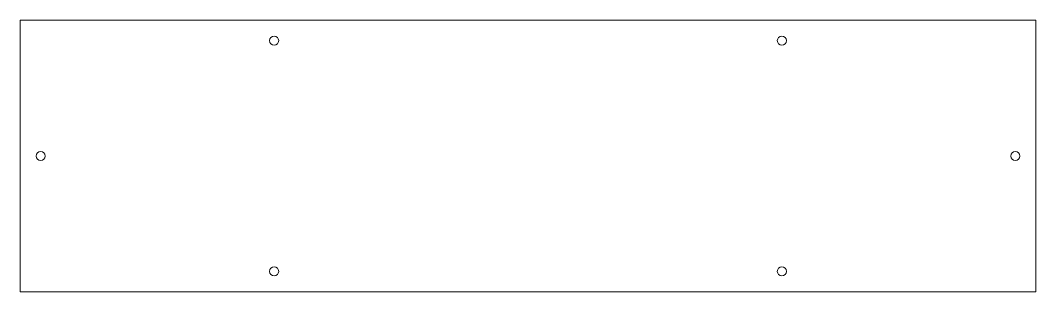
# Model space of a CAD drawing. Header units: millimetres. Extents: x 0 to 449, y 0 to 120.
import ezdxf

# ---------------------------------------------------------------- set-up
doc = ezdxf.new("R2010")
doc.units = ezdxf.units.MM

msp = doc.modelspace()

# ---------------------------------------------------------------- linework, layer by layer
at = {"color": 7, "linetype": 'Continuous', "lineweight": 15}
for p, q in [((0, 120), (0, 0)), ((449, 120), (0, 120)), ((449, 0), (449, 120)), ((0, 0), (449, 0))]:
    msp.add_line(p, q, dxfattribs=at)
for centre in [(112.25, 111), (336.75, 111), (9, 60), (440, 60), (112.25, 9), (336.75, 9)]:
    msp.add_circle(centre, 2, dxfattribs=at)

doc.saveas('drawing.dxf')
